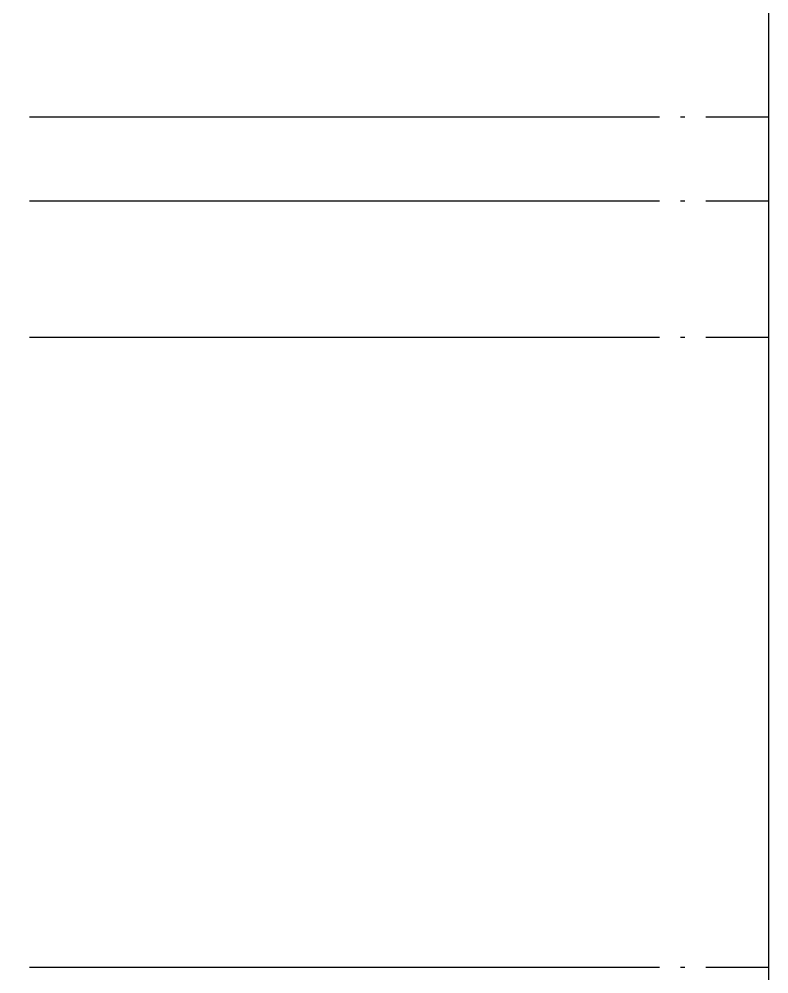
# Model space of a CAD drawing. Header units: millimetres. Extents: x 0 to 672800, y 0 to 118800.
# Drawn here: x 103362 to 110500, y 26380 to 35474 of the extents above; entities that cross this region are included whole.
import ezdxf

# ---------------------------------------------------------------- set-up
doc = ezdxf.new("R2010")
doc.units = ezdxf.units.MM
doc.header["$LTSCALE"] = 200
doc.linetypes.add('CEN-GAUN', pattern=[32.2, 30, -1, 0.2, -1])
doc.layers.get('DEFPOINTS').update_dxf_attribs({"color": 137})
doc.layers.add('CEN', color=1, linetype='CEN-GAUN')

msp = doc.modelspace()

# ---------------------------------------------------------------- linework, layer by layer
at = {"layer": 'CEN'}
for p, q in [((45500, 34543.6), (110500, 34543.6)), ((45500, 33743.6), (110500, 33743.6)), ((45500, 32443.6), (110500, 32443.6)), ((45500, 26443.6), (110500, 26443.6))]:
    msp.add_line(p, q, dxfattribs=at)
at = {"layer": 'DEFPOINTS'}
msp.add_lwpolyline([(45500, 40443.6), (45500, 20443.6), (110500, 20443.6), (110500, 40443.6)], close=True, dxfattribs=at)

doc.saveas('drawing.dxf')
